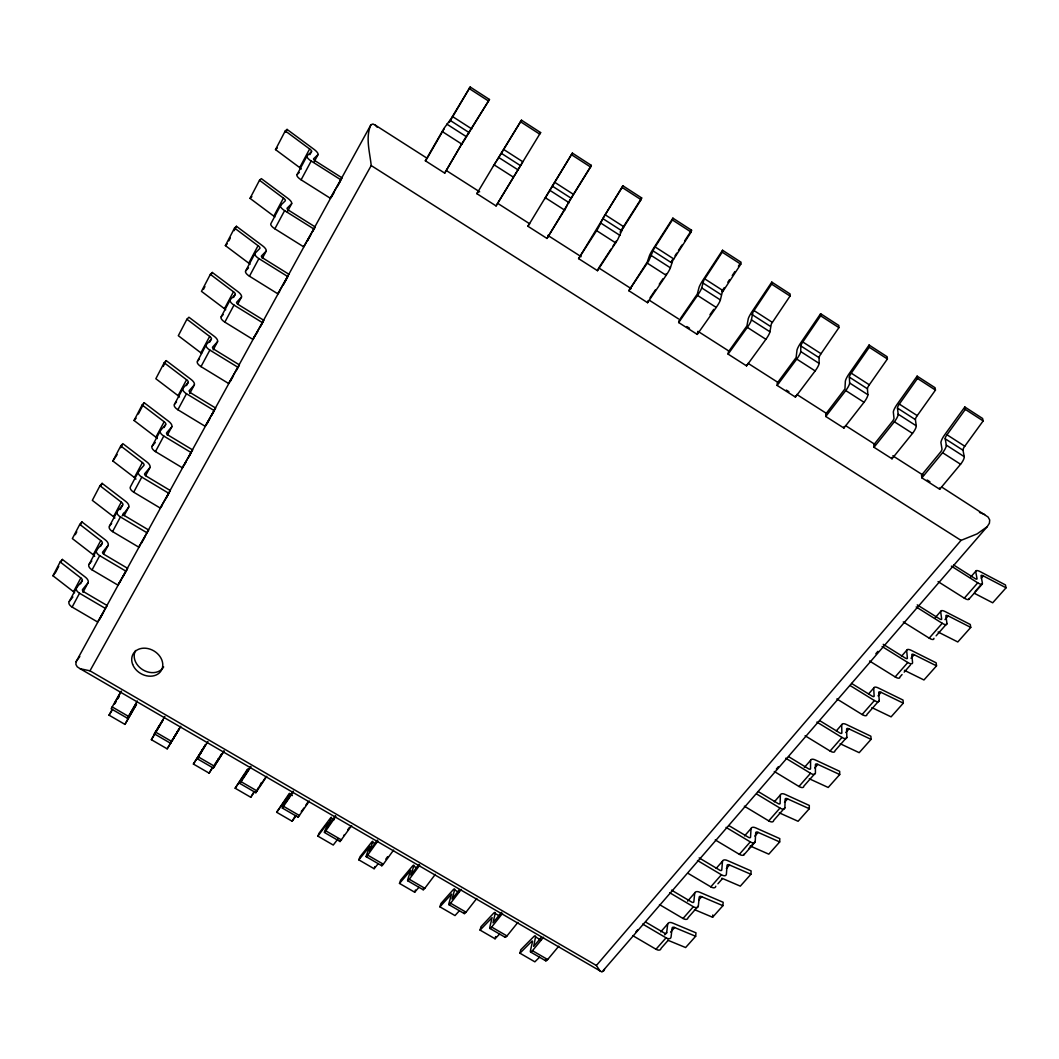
<?xml version="1.0" encoding="UTF-8"?>
<svg xmlns="http://www.w3.org/2000/svg" width="1059" height="1059" viewBox="0 0 1059 1059"><rect width="100%" height="100%" fill="white"/><g stroke="black" fill="none" stroke-linecap="round" stroke-linejoin="round"><path stroke-width="1.5" d="M779.318 812.862L798.089 821.281L809.288 808.719L809.301 805.449L785.262 794.462A7.426 3.402 41 0 0 780.39 794.899L774.328 801.835M809.288 778.775L828.204 787.472L839.721 774.539L839.655 771.323L815.43 760.005A7.532 3.283 40.6 0 0 810.585 760.336L810.545 768.397A2.661 1.165 40.6 0 1 808.096 768.53L788.611 756.669M777.134 385.423L796.752 359.094A6.804 1.258 -56.5 0 0 800.723 351.562L800.842 345.949A3.865 0.702 -56.4 0 1 802.815 341.991L820.646 315.82L820.619 313.702L838.834 325.484L838.913 327.641L821.029 353.706A3.852 0.755 -56.2 0 0 819.084 357.677L819.11 363.383A6.791 1.337 -56.3 0 1 815.165 370.928L795.415 397.099L777.134 385.423L777.266 383.08L796.13 357.558L797.003 350.052A8.551 1.562 -56.4 0 1 800.922 342.587L820.619 313.702M744.345 806.19L768.728 820.871A5.904 2.78 41.2 0 0 773.666 820.421L784.891 807.673L785.116 799.426A3.349 1.536 41 0 1 787.565 798.883L809.288 808.719M795.415 397.099L795.455 395.907M750.182 845.982L768.808 854.163L779.689 841.945L779.795 838.622L755.941 827.966A7.32 3.521 41.4 0 0 751.03 828.509L744.556 835.922M780.39 794.899L780.126 803.106A2.621 1.205 41 0 1 777.663 803.304L758.403 791.669M790.054 296.043L790.146 293.992L771.786 282.104L752.274 311.28A8.578 1.284 -56.8 0 0 748.263 318.733L746.913 325.96L728.407 351.853L728.102 354.116L746.542 365.884L765.909 339.304A6.817 1.125 -56.7 0 0 769.946 331.785L771.296 324.014L790.054 296.043L771.627 284.13L771.786 282.104M266.775 776.273L255.841 792.714L239.93 783.488L244.788 773.97M748.687 848.815L755.226 841.375L755.676 832.996A3.309 1.589 41.4 0 1 758.138 832.4L779.689 841.945M721.841 878.202L740.32 886.145L750.91 874.257L751.096 870.895L727.414 860.543A7.214 3.627 41.7 0 0 722.49 861.179L716.188 868.393M751.03 828.509L750.566 836.835A2.581 1.244 41.4 0 1 748.078 837.087L729.042 825.676M79.822 656.501L76.076 661.729L75.904 664.483L77.267 666.839L80.127 668.719L601.949 972.003L987.16 526.733L989.397 523.252L989.715 519.995L988.113 517.044L941.517 486.928M694.466 909.628L712.601 917.253L722.913 905.683L723.165 902.281L699.681 892.221A7.122 3.72 42.1 0 0 694.73 892.962L687.582 901.156M728.102 354.116L747.336 327.377A6.831 1.033 -56.9 0 0 751.4 319.871L752.936 312.193L771.627 284.13M722.49 861.179L721.814 869.638A2.542 1.284 41.7 0 1 719.326 869.929L699.165 857.922M712.601 917.253L712.8 914.976M667.633 940.14L685.623 947.54L695.657 936.275L695.988 932.833L672.69 923.064A7.029 3.812 42.6 0 0 667.713 923.898L660.75 931.867M659.466 904.585L683.029 918.471A5.652 3.018 42.4 0 0 688.032 917.729L698.344 906.001L699.178 897.41A3.217 1.681 42.2 0 1 701.68 896.695L722.913 905.683M694.73 892.962L693.87 901.527A2.515 1.324 42.1 0 1 691.368 901.871L671.525 890.142M746.542 365.884L746.661 364.733M664.668 934.845L666.68 932.555L667.713 923.898M740.797 264.194L741.048 262.222L722.542 250.255L703.229 279.722A8.618 1.019 -57.2 0 0 699.125 287.161L697.285 294.111L679.137 320.387L678.673 322.545L697.259 334.406L716.241 307.428A6.844 0.9 -57.1 0 0 720.372 299.922L722.225 292.43L740.797 264.194L722.225 252.174L722.542 250.255M678.673 322.545L697.51 295.408A6.857 0.821 -57.3 0 0 701.68 287.902L703.706 280.516L722.225 252.174M697.259 334.406L697.656 332.222M309.347 801.041L298.161 817.204L282.29 808.043L286.698 798.34L276.651 812.266L292.138 821.241L295.964 815.986M539.521 957.217L534.861 961.837L519.956 953.206L520.75 949.804L533.577 936.791A6.831 1.575 -61 0 1 535.536 936.924L533.67 946.389L541.44 937.255M691.13 232.067L691.553 230.213L672.889 218.141L653.787 247.912A8.657 0.741 -57.7 0 0 649.577 255.325L647.261 261.997L628.834 290.722L647.578 302.689L666.164 275.287A6.883 0.675 -57.5 0 0 670.387 267.808L672.743 260.593L691.13 232.067L672.399 219.954L672.889 218.141M202.19 750.196L197.292 758.76L213.309 768.053L221.238 754.22M499.345 915.889L495.202 913.48A6.857 1.403 -60.7 0 0 493.415 913.44L480.971 926.744L480.071 930.093L495.056 938.777L495.625 936.54M495.202 913.48L493.004 922.786L501.569 912.302M628.834 290.722L648.743 260.911L653.853 248.984L672.399 219.954M647.578 302.689L648.148 300.584M458.772 892.313L454.615 889.891L452.008 898.998L459.527 889.613M459.394 910.753L454.999 915.572L439.909 906.835L440.928 903.539L453 889.957A6.87 1.231 -60.5 0 1 454.615 889.891M159.803 725.283L151.358 739.685L167.163 748.832L179.236 728.883L170.486 743.219L154.362 733.861L164.833 716.427M416.558 867.758L413.765 866.143A6.897 1.046 -60.2 0 0 412.308 866.302L400.62 880.175L399.495 883.418L414.678 892.221L415.406 890.05M413.765 866.143L410.826 875.091L419.073 864.316M641.066 199.688L641.661 197.927L622.838 185.762L578.598 258.634L597.488 270.694L617.596 239.837L622.613 228.89L641.066 199.688L622.176 187.469L622.838 185.762M114.637 703.163L121.454 691.183M375.442 843.864L372.636 842.236A6.923 0.86 -59.9 0 0 371.352 842.501L360.06 856.665L358.816 859.855L374.105 868.711L374.899 866.58M597.488 270.694L598.229 268.695M372.636 842.236L369.353 851.026L377.414 840.078M340.349 840.33L340.058 841.548L351.628 825.623M578.598 258.634L598.07 228.373L603.802 216.791L622.176 187.469M293.237 791.113L286.34 801.425C282.952 805.965 292.959 788.955 288.63 794.409L276.651 812.266M334.062 819.812L331.229 818.157L327.615 826.788L335.465 815.682M338.218 838.622L333.254 845.056L317.872 836.133L319.222 833.009L330.13 818.528A6.95 0.675 -59.7 0 1 331.229 818.157M566.022 207.59L567.492 204.519M298.466 816.039L298.095 817.204M292.138 821.241L295.514 815.47M572.376 153.105L554.612 182.241L573.581 194.446L590.578 167.031L591.346 165.389L572.376 153.105L544.75 198.933M528.931 224.429L527.938 226.282L546.987 238.434L573.316 194.869M301.643 810.837L301.378 811.565L303.893 808.043M546.987 238.434L565.678 208.213M258.25 787.737L255.841 792.714M260.13 785.09L261.427 782.535M250.731 766.385L243.994 776.829C240.817 781.436 250.877 764.519 246.853 770.131L235.164 788.227L250.758 797.268L254.16 791.497M259.495 786.374L259.177 787.075L259.733 786.334M74.607 592.775A3.323 1.906 25.9 0 0 73.508 591.716L52.95 575.765L60.164 561.945L62.362 559.417L85.289 577.089A7.4 4.183 26.2 0 1 88.122 582.688L82.959 592.285M103.597 553.857L108.15 545.385A7.506 4.077 26.7 0 0 105.225 539.799L81.94 521.928L79.782 524.39L72.356 538.594L93.232 554.744A3.376 1.866 26.4 0 1 94.675 556.372M124.088 515.72L128.761 507.009A7.612 3.984 27.1 0 0 125.743 501.437L102.101 483.354L99.97 485.737L92.332 500.364L113.525 516.686A3.415 1.814 26.9 0 1 114.862 518.05M135.923 479.171A3.468 1.774 27.4 0 0 134.414 477.53L112.876 461.009L120.739 445.945L122.844 443.655L146.857 461.949A7.717 3.865 27.6 0 1 149.981 467.496L145.599 475.65M157.301 438.572A3.521 1.721 27.8 0 0 155.911 437.195L134.043 420.476L142.144 404.975L144.209 402.764L168.606 421.297A7.837 3.746 28 0 1 171.836 426.803L167.322 435.209M189.707 393.538L194.353 384.88A7.956 3.627 28.4 0 0 191.017 379.4L166.223 360.642L164.185 362.76L155.845 378.738L178.071 395.656A3.574 1.655 28.2 0 1 179.487 397.032M213.177 349.841L217.572 341.66A8.075 3.481 28.9 0 0 214.117 336.219L188.912 317.237L186.913 319.236L178.309 335.716L200.906 352.846A3.627 1.602 28.7 0 1 201.594 353.375M237.732 304.118L241.505 297.089A8.207 3.336 29.3 0 0 237.931 291.688L212.303 272.467L210.344 274.36L201.475 291.357L224.455 308.698A3.68 1.536 29.1 0 1 225.713 309.797M250.03 264.273A3.746 1.469 29.5 0 0 248.746 263.148L225.368 245.595L234.529 228.056L236.435 226.295L262.5 245.754A8.34 3.177 29.7 0 1 266.206 251.102L262.301 258.37M274.85 216.989A3.799 1.39 29.9 0 0 273.818 216.142L250.03 198.364L259.495 180.268L261.335 178.627L287.849 198.337A8.472 3.005 30.1 0 1 291.702 203.632L287.241 211.932M301.272 169.016A3.865 1.311 30.3 0 0 299.697 167.6L275.499 149.597L285.268 130.906L287.055 129.41L314.046 149.372A8.618 2.82 30.5 0 1 318.031 154.614L314.192 161.749M55.147 573.197L58.748 566.313M60.919 562.17L62.362 559.417M75.282 534.689L76.764 531.856M80.458 524.761L81.94 521.928M100.579 486.266L102.101 483.354M117.139 454.576L112.876 461.009M120.713 447.745L122.129 445.018M138.332 414.016L144.209 402.764M163.192 366.44L166.223 360.642M203.447 289.425L204.917 286.592M210.82 275.3L212.303 272.467M228.81 240.87L230.333 237.944M234.145 230.663L236.435 226.295M285.559 132.269L287.055 129.41M527.938 226.282L554.612 182.241M73.508 591.716L80.828 577.976L60.164 561.945M93.232 554.744L100.764 540.593L79.782 524.39M113.525 516.686L121.282 502.138L99.97 485.737M134.414 477.53L142.396 462.545L120.739 445.945M155.911 437.195L164.145 421.76L142.144 404.975M178.071 395.656L186.556 379.757L164.185 362.76M200.906 352.846L209.656 336.444L186.913 319.236M224.455 308.698L233.47 291.781L210.344 274.36M248.746 263.148L258.052 245.701L234.529 228.056M273.818 216.142L283.415 198.126L259.495 180.268M299.697 167.6L309.625 148.988L285.268 130.906M88.122 582.688L82.774 589.254A2.608 1.483 26.3 0 0 84.23 592.074L107.211 605.576L97.6 621.99L72.131 607.072A5.864 3.389 26 0 1 69.272 601.433L76.645 587.613L82.033 581.034A3.336 1.893 26.1 0 0 80.828 577.976M121.467 579.617L117.853 585.084L92.067 569.874A5.944 3.309 26.5 0 1 89.115 564.248L96.7 550.031L102.021 543.651A3.389 1.84 26.6 0 0 100.764 540.593M139.722 545.822L138.703 547.119L112.572 531.605A6.036 3.23 27 0 1 109.527 525.992L117.337 511.351L122.579 505.169A3.442 1.8 27.1 0 0 121.282 502.138M142.396 462.545A3.481 1.747 27.5 0 1 143.759 465.55L138.597 471.533L130.548 486.597A6.129 3.151 27.4 0 0 133.699 492.183L160.161 508.016L162.159 505.514M185.775 462.531L182.28 467.747L155.461 451.597A6.222 3.058 27.9 0 1 152.205 446.038L160.491 430.497L165.561 424.752A3.534 1.694 28 0 0 164.145 421.76M206.015 425.083L205.062 426.234L177.886 409.754A6.314 2.965 28.3 0 1 174.51 404.22L183.061 388.216L188.025 382.709A3.587 1.641 28.4 0 0 186.556 379.757M229.485 382.339L228.545 383.451L200.998 366.626A6.407 2.859 28.7 0 1 197.517 361.119L206.333 344.612L211.191 339.37A3.654 1.575 28.8 0 0 209.656 336.444M257.681 331.599L252.77 339.33L224.852 322.135A6.513 2.74 29.1 0 1 221.238 316.667L230.333 299.644L235.072 294.68A3.706 1.509 29.2 0 0 233.47 291.781M279.55 291.794L277.776 293.793L249.461 276.214A6.619 2.608 29.5 0 1 245.728 270.8L255.113 253.22L259.72 248.561A3.759 1.443 29.6 0 0 258.052 245.701M283.415 198.126A3.826 1.363 30 0 1 285.162 200.945L280.688 205.274L270.998 223.436A6.725 2.475 29.9 0 0 274.863 228.81L303.589 246.773L304.449 245.834M331.904 196.471L330.249 198.205L301.113 179.831A6.831 2.33 30.3 0 1 297.116 174.51L307.123 155.752L311.452 151.768A3.892 1.271 30.4 0 0 309.625 148.988M80.563 583.787L82.033 581.034M100.512 546.47L102.021 543.651M120.249 509.538L122.579 505.169M164.066 427.558L165.561 424.752M186.477 385.608L188.025 382.709M209.722 342.11L211.191 339.37M233.562 297.5L235.072 294.68M309.916 154.64L311.452 151.768M72.131 607.072L79.531 593.252A5.904 3.362 26.2 0 1 76.645 587.613M92.067 569.874L99.692 555.657A5.983 3.283 26.7 0 1 96.7 550.031M112.572 531.605L120.422 516.951A6.063 3.203 27.2 0 1 117.337 511.351M133.699 492.183L141.787 477.106A6.155 3.111 27.6 0 1 138.597 471.533M155.461 451.597L163.788 436.056A6.248 3.018 28 0 1 160.491 430.497M177.886 409.754L186.463 393.736A6.341 2.925 28.5 0 1 183.061 388.216M200.998 366.626L209.854 350.105A6.447 2.806 28.9 0 1 206.333 344.612M224.852 322.135L233.986 305.085A6.553 2.687 29.3 0 1 230.333 299.644M249.461 276.214L258.886 258.608A6.658 2.568 29.7 0 1 255.113 253.22M274.863 228.81L284.606 210.622A6.764 2.422 30.1 0 1 280.688 205.274M301.113 179.831L311.187 161.034A6.883 2.277 30.5 0 1 307.123 155.752M122.156 515.852L128.761 507.009M568.206 203.024L568.935 201.726M117.853 585.084L127.649 568.352L104.378 554.585A2.634 1.443 26.8 0 1 102.882 551.779L108.15 545.385M138.703 547.119L148.697 530.029L125.121 515.998A2.674 1.416 27.2 0 1 123.572 513.205M160.161 508.016L170.367 490.582L146.473 476.259A2.714 1.377 27.7 0 1 144.884 473.479L149.981 467.496M182.28 467.747L192.685 449.943L168.474 435.328A2.753 1.337 28.1 0 1 166.832 432.562L171.836 426.803M205.062 426.234L215.679 408.072L191.15 393.141A2.793 1.284 28.5 0 1 189.442 390.387L194.353 384.88M228.545 383.451L239.4 364.892L214.54 349.642A2.846 1.244 28.9 0 1 212.766 346.915L217.572 341.66M252.77 339.33L263.863 320.347L238.659 304.78A2.886 1.191 29.3 0 1 236.819 302.067L241.505 297.089M277.776 293.793L288.233 275.353M303.589 246.773L315.172 226.93L289.253 210.648A2.978 1.072 30.1 0 1 287.293 207.988L291.702 203.632M330.249 198.205L342.097 177.899L315.807 161.246A3.031 1.006 30.5 0 1 313.768 158.612L318.031 154.614M76.076 661.729L370.928 124.75L372.94 124.009L375.416 125.227L426.843 158.095M99.692 619.263L103.451 612.42M123.016 576.798L126.881 569.755M141.535 543.082L144.712 537.284M165.892 498.723L168.871 493.295M188.846 456.945L191.15 452.749M206.982 423.918L210.145 418.159M211.721 415.274L214.103 410.945M230.425 381.24L233.417 375.786M236.409 370.346L238.646 366.255M259.998 327.377L263.082 321.751M283.216 285.096L287.638 277.061M307.573 240.75L310.618 235.217M312.895 231.074L315.172 226.93M332.685 195.041L334.247 192.182M337.397 186.463L340.535 180.745M370.928 124.75C365.183 137.458 369.895 152.297 371.206 165.561L89.975 670.824L80.127 668.719M120.951 691.448L111.142 708.802L127.384 718.214L136.518 704.407L124.936 724.382L109.037 715.169L112.214 709.424M112.479 709.649L109.037 715.169M170.486 743.219L171.068 742.266M201.356 752.075C198.39 756.735 208.504 739.95 204.797 745.682L193.4 764.042L209.1 773.136L212.555 767.365M218.075 759.422L218.419 758.76L217.929 759.435M603.392 971.328L604.543 969.263M217.042 761.725L216.698 762.414L224.018 750.844M124.936 724.382L133.447 709.305L132.944 709.98M616.192 241.068L614.802 243.358M202.322 749.984L193.4 764.042M489.47 99.48L463.524 140.9L444.714 173.133L425.347 160.769L443.999 128.364L450.949 118.952L470.183 86.997L489.47 99.48L461.671 144.54M426.698 159.128L442.238 132.057M137.326 700.979L127.384 718.214M666.283 273.699L665.595 274.85M444.714 173.133L461.671 144.024L442.146 131.488M136.968 702.024L130.892 712.548L131.303 711.952M620.084 232.173L620.468 231.511M162.689 720.702C165.482 715.752 155.66 731.915 158.426 727.149M569.252 201.184L569.967 199.952M451.928 118.026L470.183 86.997M162.464 721.073L151.358 739.685M493.481 166.025L495.744 162.331M451.478 118.78L450.141 121.004M494.076 164.82L521.491 120.197L540.62 132.574L513.469 177.21L494.076 164.82L476.854 193.651L496.062 205.923L512.993 178.018M442.477 131.647L443.192 130.469M570.364 199.291L591.346 165.389M521.491 120.197L496.671 160.968M167.163 748.832L175.781 734.562M522.352 162.662L496.062 205.923M180.771 726.249L171.598 741.393L155.421 732.007M174.391 736.786L180.215 727.176M621.315 230.094L621.765 229.366M540.62 132.574L539.666 134.109L520.472 121.692M197.318 758.734L207.935 741.485M449.294 122.367L449.704 121.692M213.349 768.027L223.926 751.347M622.229 228.625L641.661 197.927M159.671 725.494L154.402 733.821M209.1 773.136L212.621 767.656M214.395 764.916L217.042 760.812M239.983 783.461L250.745 766.941M674.993 255.828L676.741 253.127M678.475 250.44L681.97 245.039M684.591 241.002L691.553 230.213M259.905 786.069L265.862 776.975M599.09 267.384L611.122 248.984M612.843 246.363L614.564 243.729M721.669 291.582L724.316 287.585M727.837 282.25L729.598 279.576M732.246 275.578L734.88 271.567M738.414 266.233L740.175 263.559M476.854 193.651L478.019 191.904M235.164 788.227L244.748 773.997M282.343 808.043L293.422 791.775M443.602 129.833L444.092 129.172M305.627 805.475L308.235 801.623M650.001 297.857L655.561 289.663M659.267 284.196L662.987 278.729M250.758 797.268L254.438 791.894M344.122 834.969L343.632 835.63M117.562 698.966L119.217 696.584M114.372 704.235L116.027 701.839M317.872 836.133L327.668 823.174C330.858 819.812 320.97 836.928 325.801 830.838L335.809 816.423M869.082 345.049L849.186 373.642A8.512 1.827 -56 0 0 845.36 381.134L844.95 388.891L825.742 414.043L825.768 416.478L843.904 428.061L864.025 402.288A6.764 1.549 -55.9 0 0 867.877 394.729L867.44 388.785A3.839 0.874 -55.8 0 1 869.333 384.801L887.389 358.988L887.138 356.737L869.082 345.049L869.254 347.259L851.264 373.165A3.852 0.821 -56 0 0 849.358 377.15L849.636 383.001A6.778 1.469 -56 0 1 845.757 390.559L825.768 416.478M347.67 829.912L349.457 827.383M709.967 314.722L713.753 309.334M874.019 447.295L894.365 421.76A6.751 1.681 -55.6 0 0 898.164 414.188L897.476 408.099A3.839 0.94 -55.5 0 1 899.316 404.101L917.478 378.447L917.134 376.144L935.057 387.726L935.454 390.083L917.24 415.631A3.826 0.993 -55.3 0 0 915.413 419.642L916.26 425.811A6.738 1.761 -55.4 0 1 912.501 433.396L892.009 458.785L874.019 447.295L873.821 444.754L892.075 421.826A2.978 0.741 -55.6 0 0 893.968 418.053L893.319 411.951A8.485 2.078 -55.5 0 1 897.052 404.445L917.134 376.144M358.816 859.855L369.657 846.512L366.388 855.42A5.533 0.702 -60 0 0 367.685 855.129L377.904 840.912M964.815 406.987L944.549 434.997A8.446 2.343 -55.1 0 0 940.908 442.53L941.954 448.857A2.965 0.834 -55.2 0 1 940.101 452.643L921.529 475.226L921.873 477.861L939.717 489.258L960.566 464.252A6.711 1.959 -55 0 0 964.246 456.654L963.002 450.247A3.812 1.099 -54.9 0 1 964.775 446.223L983.149 420.926L982.593 418.477L964.815 406.987L965.318 409.383L983.149 420.926M921.873 477.861L942.589 452.709A6.725 1.88 -55.2 0 0 946.296 445.124L945.21 438.797A3.812 1.059 -55 0 1 946.984 434.772L965.318 409.383M385.807 859.167L387.62 856.665M381.809 864.846A5.533 0.755 -60.1 0 0 383.318 864.197L393.617 850.059M399.495 883.418L410.68 870.366L407.808 879.447A5.52 0.847 -60.2 0 0 409.277 879.261L419.721 865.243M423.084 889.163A5.507 0.9 -60.3 0 0 424.818 888.276L435.342 874.324M439.909 906.835L451.558 894.074L448.963 903.314A5.494 0.993 -60.5 0 0 450.604 903.234L461.274 889.401M464.332 912.236A5.494 1.046 -60.6 0 0 466.039 912.183L476.775 898.429M480.071 930.093L492.091 917.624L489.854 927.035A5.48 1.125 -60.8 0 0 491.667 927.049L502.535 913.414M504.984 936.659A5.48 1.178 -60.9 0 0 506.983 935.944L517.93 922.363M69.272 601.433L72.886 596.998M374.105 868.711L378.222 863.681M425.347 160.769L426.022 159.935M519.956 953.206L531.512 941.557A3.084 0.715 -61 0 1 532.412 941.981L530.466 950.585A5.467 1.271 -61.1 0 0 532.439 950.704L543.519 937.255M89.115 564.248L91.789 561.018M545.557 959.811A5.454 1.324 -61.2 0 0 547.662 959.533L558.821 946.15M109.527 525.992L111.632 523.49M52.95 575.765L54.419 574.057M600.268 971.235L596.376 965.49L961.029 540.381L977.179 533.855L987.16 526.733M414.678 892.221L418.94 887.283M635.704 932.145L637.69 929.842M776.366 769.072L778.444 766.65M875.819 653.76L877.898 651.338M804.35 767.471L810.585 760.336M836.332 730.869L841.68 724.74A7.638 3.151 40.3 0 1 846.472 724.541L870.882 736.217L871.054 739.367L859.193 752.671L840.144 743.709M868.632 693.883L873.688 688.098A7.757 3.018 39.9 0 1 878.441 688.019L903.036 700.065L903.301 703.15L891.096 716.85L871.901 707.611M901.461 656.302L906.65 650.358A7.876 2.873 39.6 0 1 911.362 650.411L936.156 662.828L936.527 665.859L923.951 679.971L904.426 670.334M935.282 617.582L940.644 611.453A7.995 2.714 39.2 0 1 945.29 611.639L970.269 624.479L970.759 627.418L957.799 641.966L938.115 632.011M970.574 577.181L975.683 571.331A8.128 2.542 38.9 0 1 980.277 571.688L1005.441 584.939L1006.05 587.798L992.693 602.796L974.28 593.252M152.205 446.038L155.263 442.53M670.612 932.092L674.596 927.538L695.657 936.275M698.609 900.19L701.68 896.695M726.368 868.592L729.519 864.991L750.91 874.257M754.882 836.094L758.138 832.4M784.52 802.338L787.565 798.883M814.715 767.947L817.839 764.399L839.721 774.539M845.784 732.563L849 728.896L871.054 739.367M878.057 695.816L881.088 692.361L903.301 703.15M911.018 658.274L914.142 654.714L936.527 665.859M944.985 619.581L948.202 615.901L970.759 627.418M981.283 578.227L983.321 575.897L1006.05 587.798M632.713 935.6L655.998 949.248L666.045 937.811A5.613 3.071 42.6 0 0 671.062 937.003L672.081 928.306A3.177 1.721 42.6 0 1 674.596 927.538M683.029 918.471L693.354 906.716A5.692 2.992 42.2 0 0 698.344 906.001M688.376 873.529L710.801 886.846L721.417 874.76A5.772 2.912 41.8 0 0 726.395 874.138L727.03 865.653A3.256 1.641 41.8 0 1 729.519 864.991M715.249 839.919L739.354 854.322L750.275 841.892A5.851 2.833 41.4 0 0 755.226 841.375M768.728 820.871L779.967 808.083A5.93 2.74 41 0 0 784.891 807.673M774.275 771.481L798.963 786.453L810.519 773.282A6.023 2.647 40.7 0 0 815.417 772.991L815.417 764.876A3.402 1.483 40.7 0 1 817.839 764.399M805.105 735.753L830.084 751.016L841.984 737.448A6.102 2.542 40.3 0 0 846.843 737.276L846.618 729.32A3.455 1.43 40.3 0 1 849 728.896M836.848 698.94L862.132 714.521L874.403 700.542A6.195 2.436 40 0 0 879.222 700.489L878.732 692.705A3.508 1.363 39.9 0 1 881.088 692.361M869.558 661.015L895.159 676.913L907.801 662.51A6.301 2.317 39.6 0 0 912.567 662.59L911.812 654.978A3.561 1.297 39.6 0 1 914.142 654.714M903.274 621.924L929.206 638.14L942.232 623.301A6.394 2.184 39.2 0 0 946.958 623.526L945.925 616.1A3.614 1.218 39.2 0 1 948.202 615.901M938.049 581.603L964.312 598.163L977.761 582.847A6.5 2.052 38.9 0 0 982.421 583.231L981.084 576.017A3.667 1.152 38.9 0 1 983.321 575.897M668.057 940.432L661.028 948.414A5.586 3.098 42.8 0 1 655.998 949.248M717.909 883.788L722.145 878.97M814.371 774.182L803.874 786.109A5.983 2.687 40.8 0 1 798.963 786.453M846.843 737.276L834.955 750.791A6.076 2.581 40.4 0 1 830.084 751.016M879.222 700.489L866.964 714.415A6.169 2.475 40.1 0 1 862.132 714.521M902.056 674.557L899.951 676.939A6.261 2.356 39.7 0 1 895.159 676.913M904.161 672.161L910.462 664.986M936.103 635.85L946.958 623.526M975.193 591.438L980.356 585.574M743.881 854.851L754.802 842.448M968.786 599.368L982.236 584.091M174.51 404.22L176.522 401.983M197.517 361.119L199.476 358.988M134.043 420.476L136.121 418.239M221.238 316.667L223.158 314.642M495.056 938.777L499.596 934.051M266.206 251.102L261.652 255.775A2.939 1.125 29.7 0 0 263.545 258.475L289.107 274.387M245.728 270.8L248.521 267.927M225.368 245.595L227.288 243.782M297.116 174.51L299.3 172.458M250.03 198.364L251.896 196.683M275.499 149.597L277.312 148.048M979.496 512.437L984.658 514.489M324.358 832.44L340.058 841.548M366.149 856.665L381.743 865.719M407.662 880.744L423.15 889.732M448.897 904.651L464.292 913.586M489.867 928.412L505.156 937.281M530.559 952.001L545.742 960.817M89.975 670.824L596.376 965.49M289.557 793.932L292.403 795.587M535.536 936.924L541.003 940.114M112.108 706.882L128.377 716.321M198.457 756.973L214.514 766.279M241.187 781.754L257.138 791.007M283.64 806.376L299.485 815.576M325.801 830.838L341.541 839.972M367.685 855.129L383.318 864.197M409.277 879.261L424.818 888.276M450.604 903.234L466.039 912.183M491.667 927.049L506.983 935.944M532.439 950.704L547.662 959.533M645.95 922.243L664.165 932.953A2.475 1.35 42.5 0 0 666.68 932.555M79.531 593.252L105.119 608.276M642.667 924.07L666.045 937.811M99.692 555.657L125.597 570.973M669.698 892.737L693.354 906.716M120.422 516.951L146.671 532.584M697.484 860.517L721.417 874.76M141.787 477.106L168.381 493.057M726.064 827.383L750.275 841.892M163.788 436.056L190.739 452.325M756.828 794.118L779.967 808.083M186.463 393.736L213.786 410.349M785.725 758.204L810.519 773.282M819.706 720.636L839.443 732.735A2.7 1.125 40.3 0 0 841.865 732.656L841.68 724.74M209.854 350.105L237.547 367.063M816.886 722.079L841.984 737.448M851.582 683.426L871.716 695.869A2.74 1.072 39.9 0 0 874.125 695.842L873.688 688.098M233.986 305.085L262.063 322.413M850.337 685.689L874.403 700.542M883.232 644.322L904.982 657.864A2.78 1.019 39.6 0 0 907.364 657.917L906.65 650.358M258.886 258.608L287.36 276.333M882.081 646.506L907.801 662.51M917.253 604.874L939.267 618.694A2.82 0.966 39.2 0 0 941.636 618.827L940.644 611.453M284.606 210.622L313.477 228.744M916.194 606.953L942.232 623.301M953.722 565.056L974.637 578.293A2.859 0.9 38.9 0 0 976.98 578.492L975.683 571.331M311.187 161.034L340.482 179.58M951.379 566.155L977.761 582.847M371.206 165.561L961.029 540.381M446.302 170.525L479.674 191.838M497.743 203.381L529.712 223.82M547.781 235.363L581.153 256.675M599.222 268.218L631.19 288.657M649.26 300.2L678.448 318.852M697.934 331.295L728.566 350.86M748.051 363.316L778.669 382.881M796.765 394.438L825.994 413.116M845.479 425.559L874.708 444.237M892.803 455.807L923.422 475.359M686.854 326.543L689.515 328.237M786.321 390.083L788.929 391.737M927.181 480.045L929.921 481.792M452.445 116.49L471.732 128.894M503.74 149.504L522.868 161.815M605.073 214.712L623.883 226.825M655.111 246.919L673.776 258.939M704.751 278.874L723.257 290.788M753.982 310.552L772.342 322.373M802.815 341.991L821.029 353.706M851.264 373.165L869.333 384.801M899.316 404.101L917.24 415.631M946.984 434.772L964.775 446.223M450.009 120.302L469.322 132.719M501.37 153.343L520.525 165.654M552.308 186.106L571.304 198.324M602.836 218.604L621.673 230.716M652.953 250.824L671.631 262.844M702.646 282.793L721.179 294.72M751.943 314.497L770.33 326.331M800.842 345.949L819.084 357.677M849.358 377.15L867.44 388.785M897.476 408.099L915.413 419.642M945.21 438.797L963.002 450.247M446.792 124.102L466.278 136.624M498.63 157.407L517.944 169.824M550.018 190.435L569.186 202.759M600.996 223.197L619.992 235.416M651.537 255.682L670.387 267.808M701.68 287.902L720.372 299.922M751.4 319.871L769.946 331.785M800.723 351.562L819.11 363.383M849.636 383.001L867.877 394.729M898.164 414.188L916.26 425.811M946.296 445.124L964.246 456.654M545.57 197.874L564.765 210.198M596.641 230.65L615.676 242.882M647.287 263.161L666.164 275.287M697.51 295.408L716.241 307.428M747.336 327.377L765.909 339.304M796.752 359.094L815.165 370.928M845.757 390.559L864.025 402.288M894.365 421.76L912.501 433.396M942.589 452.709L960.566 464.252M468.978 88.4L488.331 100.909M571.529 154.72L590.578 167.031M820.646 315.82L838.913 327.641M869.254 347.259L887.389 358.988M917.478 378.447L935.454 390.083M375.416 125.227L377.295 127.305M939.518 487.921L939.717 489.258M891.877 457.501L892.009 458.785M843.864 426.83L843.904 428.061M163.668 666.932A16.269 13.065 31 0 1 143.124 669.976A16.269 13.065 31 0 1 135.592 650.491M715.791 886.198A5.732 2.952 42 0 1 710.801 886.846M744.318 853.766A5.811 2.873 41.6 0 1 739.354 854.322M933.945 638.312A6.354 2.237 39.4 0 1 929.206 638.14M968.998 598.481A6.46 2.105 39 0 1 964.312 598.163M671.009 262.05A8.644 0.834 -57.5 0 1 671.459 261.321M671.909 260.593A8.644 0.834 -57.5 0 1 672.372 259.865M132.627 664.324A16.335 13.092 30.9 0 0 159.115 673.127A16.335 13.092 30.9 0 0 149.981 649.127A16.335 13.092 30.9 0 0 132.627 664.324"/></g></svg>
